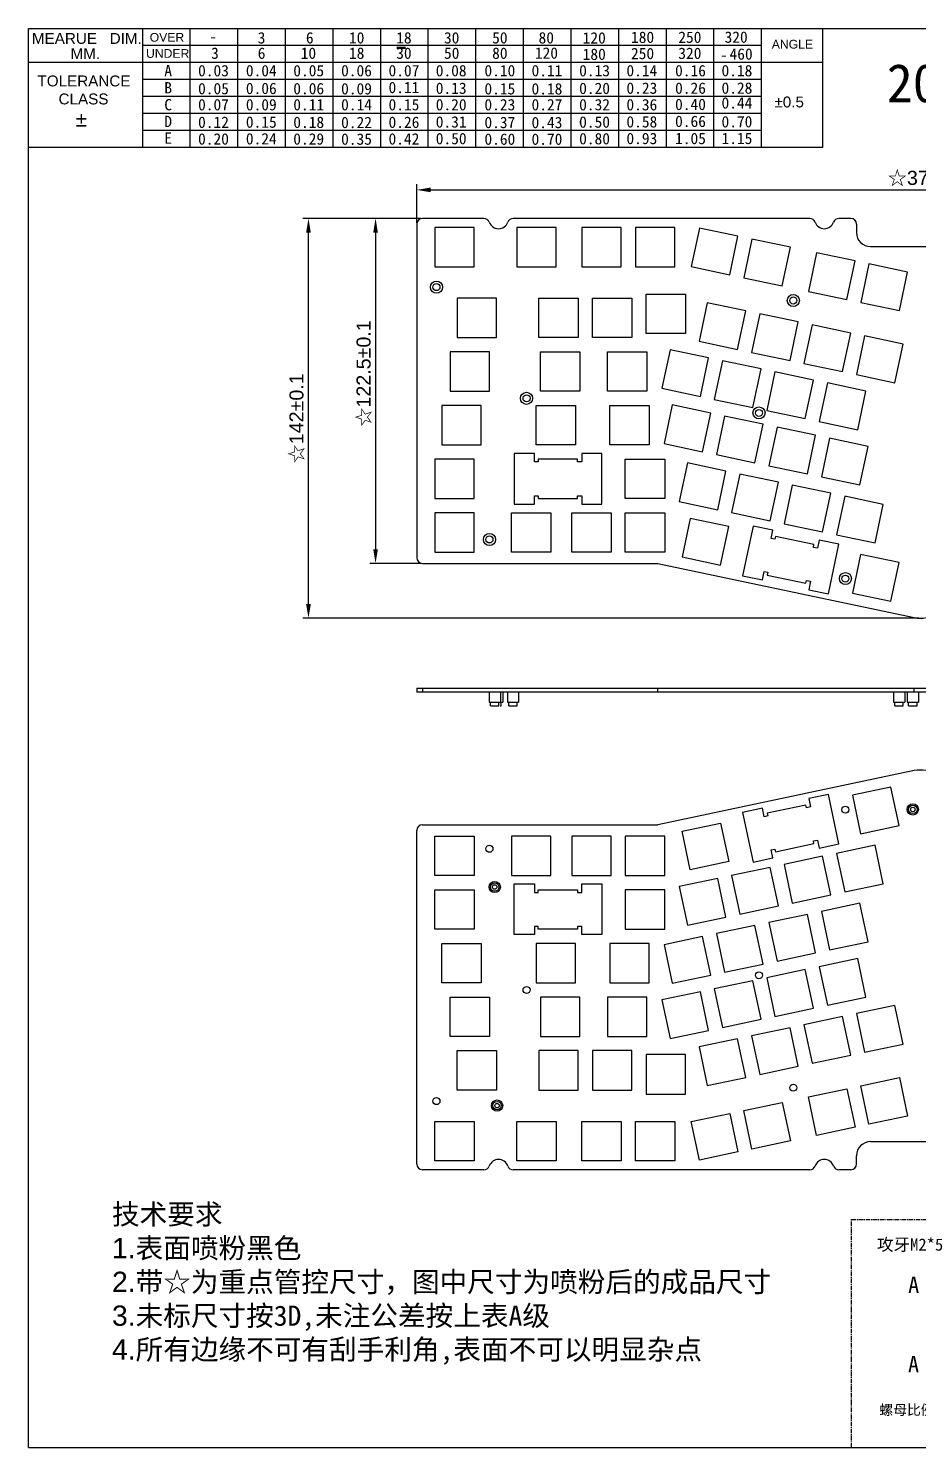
# Model space of a CAD drawing. Header units: millimetres. Extents: x 10619 to 11332, y 86 to 1699.
# Drawn here: x 10619 to 10935, y 86 to 590 of the extents above; entities that cross this region are included whole.
import ezdxf

# ---------------------------------------------------------------- set-up
doc = ezdxf.new("R2010")
doc.units = ezdxf.units.MM
doc.linetypes.add('CENTER', pattern=[50.8, 31.75, -6.35, 6.35, -6.35])
doc.styles.add('Ari', font='arial.ttf')
doc.styles.add('STYLE1', font='')
doc.styles.add('标注', font='arial.ttf')
doc.styles.get('STYLE1').set_extended_font_data('SimSun')
doc.dimstyles.new('ISO-25', dxfattribs={"dimtxt": 5, "dimasz": 5, "dimexe": 2, "dimexo": 0.5, "dimgap": 1, "dimtad": 1, "dimdec": 3, "dimdsep": 46, "dimtxsty": '标注', "dimcen": 2.5, "dimadec": 0, "dimazin": 0, "dimtfac": 1, "dimtdec": 3, "dimtmove": 0, "dimatfit": 3, "dimfxl": 1, "dimarcsym": 0})

# ---------------------------------------------------------------- blocks, each defined once
blk = doc.blocks.new('*D36')
at = {"color": 0, "lineweight": -2}
for p, q in [((10756.83, 521.46), (10756.83, 535.11)), ((11129.43, 521.52), (11129.43, 535.11)), ((10761.83, 533.11), (11124.43, 533.11))]:
    blk.add_line(p, q, dxfattribs=at)
at = {"color": 0}
for points in [[(10761.83, 533.95), (10761.83, 532.28), (10756.83, 533.11)], [(11124.43, 533.95), (11124.43, 532.28), (11129.43, 533.11)]]:
    blk.add_solid(points, dxfattribs=at)
at = {"layer": 'Defpoints', "color": 0}
for p in [(11129.43, 533.11), (10756.83, 520.96), (11129.43, 521.02)]:
    blk.add_point(p, dxfattribs=at)
at = {"color": 0, "insert": (10943.13, 537.16), "char_height": 5, "attachment_point": 5, "style": '标注'}
blk.add_mtext('{\\fSimSun|b0|i0|c134|p2;☆}372.6{\\fArial|b0|i0|c134|p34;%%P}0.1', dxfattribs=at)
blk = doc.blocks.new('*D37')
at = {"color": 0, "lineweight": -2}
for p, q in [((10758.33, 522.96), (10740.19, 522.96)), ((10742.19, 517.96), (10742.19, 405.46)), ((10758.33, 400.46), (10740.19, 400.46))]:
    blk.add_line(p, q, dxfattribs=at)
at = {"color": 0}
for points in [[(10741.36, 517.96), (10743.02, 517.96), (10742.19, 522.96)], [(10741.36, 405.46), (10743.02, 405.46), (10742.19, 400.46)]]:
    blk.add_solid(points, dxfattribs=at)
at = {"layer": 'Defpoints', "color": 0}
for p in [(10758.83, 522.96), (10742.19, 400.46), (10758.83, 400.46)]:
    blk.add_point(p, dxfattribs=at)
at = {"color": 0, "insert": (10738.15, 467.89), "char_height": 5, "attachment_point": 5, "rotation": 90, "style": '标注'}
blk.add_mtext('{\\fSimSun|b0|i0|c134|p2;☆}122.5{\\fArial|b0|i0|c134|p34;%%P}0.1', dxfattribs=at)
blk = doc.blocks.new('*D43')
at = {"color": 0, "lineweight": -2}
for p, q in [((10758.33, 522.96), (10716.35, 522.96)), ((10718.35, 385.99), (10718.35, 517.96)), ((10935.24, 380.99), (10716.35, 380.99))]:
    blk.add_line(p, q, dxfattribs=at)
at = {"color": 0}
for points in [[(10717.52, 517.96), (10719.18, 517.96), (10718.35, 522.96)], [(10717.52, 385.99), (10719.18, 385.99), (10718.35, 380.99)]]:
    blk.add_solid(points, dxfattribs=at)
at = {"layer": 'Defpoints', "color": 0}
for p in [(10718.35, 522.96), (10758.83, 522.96), (10935.74, 380.99)]:
    blk.add_point(p, dxfattribs=at)
at = {"color": 0, "insert": (10714.3, 451.97), "char_height": 5, "attachment_point": 5, "rotation": 90, "style": '标注'}
blk.add_mtext('\\A1;☆142±0.1', dxfattribs=at)
blk = doc.blocks.new('BR')
at = {"color": 6, "linetype": 'Continuous'}
for p, q in [((11677.08, 1035.58), (11691.08, 1035.58)), ((11677.08, 1021.58), (11677.08, 1035.58)), ((11691.08, 1035.58), (11691.08, 1021.58)), ((11696.13, 1035.58), (11710.13, 1035.58)), ((11696.13, 1021.58), (11696.13, 1035.58)), ((11710.13, 1035.58), (11710.13, 1021.58)), ((11691.08, 1021.58), (11677.08, 1021.58)), ((11710.13, 1021.58), (11696.13, 1021.58)), ((11411.2, 980.44), (11411.2, 962.44)), ((11418.4, 980.44), (11411.2, 980.44)), ((11418.4, 977.5), (11418.4, 980.44)), ((11419.72, 978.5), (11419.72, 977.5)), ((11433.72, 978.5), (11419.72, 978.5)), ((11433.72, 977.5), (11433.72, 978.5)), ((11435.2, 980.44), (11435.2, 977.5)), ((11442.4, 980.44), (11435.2, 980.44)), ((11442.4, 962.44), (11442.4, 980.44)), ((11670.9, 978.43), (11684.9, 978.43)), ((11670.9, 964.43), (11670.9, 978.43)), ((11684.9, 978.43), (11684.9, 964.43)), ((11689.97, 978.43), (11703.97, 978.43)), ((11689.97, 964.43), (11689.97, 978.43)), ((11703.97, 978.43), (11703.97, 964.43)), ((11723.04, 978.43), (11709.04, 978.43)), ((11709.04, 978.43), (11709.04, 964.43)), ((11723.04, 964.43), (11723.04, 978.43)), ((11419.72, 977.5), (11418.4, 977.5)), ((11435.2, 977.5), (11433.72, 977.5)), ((11418.4, 962.44), (11418.4, 965.5)), ((11418.4, 965.5), (11419.72, 965.5)), ((11419.72, 965.5), (11419.72, 964.5)), ((11419.72, 964.5), (11433.72, 964.5)), ((11433.72, 964.5), (11433.72, 965.5)), ((11433.72, 965.5), (11435.2, 965.5)), ((11435.2, 965.5), (11435.2, 962.44)), ((11684.9, 964.43), (11670.9, 964.43)), ((11703.97, 964.43), (11689.97, 964.43)), ((11709.04, 964.43), (11723.04, 964.43)), ((11411.2, 962.44), (11418.4, 962.44)), ((11431.65, 945.45), (11431.65, 959.45)), ((11431.65, 959.45), (11445.65, 959.45)), ((11435.2, 962.44), (11442.4, 962.44)), ((11445.65, 959.45), (11445.65, 945.45)), ((11450.7, 945.45), (11450.7, 959.45)), ((11450.7, 959.45), (11464.7, 959.45)), ((11464.7, 959.45), (11464.7, 945.45)), ((11647.38, 959.7), (11633.68, 956.79)), ((11650.29, 946.01), (11647.38, 959.7)), ((11689.97, 959.38), (11703.97, 959.38)), ((11689.97, 945.38), (11689.97, 959.38)), ((11703.97, 959.38), (11703.97, 945.38)), ((11723.04, 959.38), (11709.04, 959.38)), ((11709.04, 959.38), (11709.04, 945.38)), ((11723.04, 945.38), (11723.04, 959.38)), ((11742.11, 959.38), (11728.11, 959.38)), ((11728.11, 959.38), (11728.11, 945.38)), ((11742.11, 945.38), (11742.11, 959.38)), ((11473.78, 957.42), (11470.89, 943.72)), ((11487.48, 954.52), (11473.78, 957.42)), ((11484.58, 940.83), (11487.48, 954.52)), ((11626.43, 955.25), (11612.74, 952.33)), ((11629.35, 941.55), (11626.43, 955.25)), ((11633.68, 956.79), (11636.6, 943.1)), ((11612.74, 952.33), (11615.65, 938.64)), ((11445.65, 945.45), (11431.65, 945.45)), ((11464.7, 945.45), (11450.7, 945.45)), ((11470.89, 943.72), (11484.58, 940.83)), ((11636.6, 943.1), (11650.29, 946.01)), ((11703.97, 945.38), (11689.97, 945.38)), ((11709.04, 945.38), (11723.04, 945.38)), ((11728.11, 945.38), (11742.11, 945.38)), ((11615.65, 938.64), (11629.35, 941.55))]:
    blk.add_line(p, q, dxfattribs=at)

msp = doc.modelspace()

# ---------------------------------------------------------------- linework, layer by layer
at = {"color": 7, "linetype": 'Continuous'}
for p, q in [((10618.802, 86.4312), (10618.802, 590.4655)), ((10618.802, 590.4655), (11331.5777, 590.4655)), ((10756.8264, 520.9621), (10756.8264, 402.4621)), ((10780.7101, 522.9621), (10758.8264, 522.9621)), ((10763.2141, 519.8071), (10763.2141, 505.8071)), ((10777.2141, 519.8071), (10763.2141, 519.8071)), ((10777.2141, 505.8071), (10777.2141, 519.8071)), ((10896.5066, 522.9621), (10791.0734, 522.9621)), ((10792.3441, 519.8071), (10792.3441, 505.8071)), ((10806.3441, 519.8071), (10792.3441, 519.8071)), ((10806.3441, 505.8071), (10806.3441, 519.8071)), ((10815.4911, 519.8071), (10815.4911, 505.8071)), ((10829.4911, 519.8071), (10815.4911, 519.8071)), ((10829.4911, 505.8071), (10829.4911, 519.8071)), ((10834.5411, 519.8071), (10834.5411, 505.8071)), ((10848.5411, 519.8071), (10834.5411, 519.8071)), ((10848.5411, 505.8071), (10848.5411, 519.8071)), ((10857.2929, 519.5429), (10854.3989, 505.8452)), ((10870.9905, 516.6488), (10857.2929, 519.5429)), ((10911.1264, 522.9621), (10906.8564, 522.9621)), ((10913.1264, 520.9621), (10913.1264, 517.9621)), ((10868.0965, 502.9512), (10870.9905, 516.6488)), ((10875.9314, 515.6049), (10873.0374, 501.9073)), ((10889.629, 512.7109), (10875.9314, 515.6049)), ((10886.735, 499.0133), (10889.629, 512.7109)), ((10898.8994, 510.7522), (10896.0054, 497.0546)), ((10912.597, 507.8582), (10898.8994, 510.7522)), ((10918.1264, 512.9621), (10953.1264, 512.9621)), ((10763.2141, 505.8071), (10777.2141, 505.8071)), ((10792.3441, 505.8071), (10806.3441, 505.8071)), ((10815.4911, 505.8071), (10829.4911, 505.8071)), ((10834.5411, 505.8071), (10848.5411, 505.8071)), ((10854.3989, 505.8452), (10868.0965, 502.9512)), ((10909.703, 494.1606), (10912.597, 507.8582)), ((10917.5379, 506.8143), (10914.6439, 493.1167)), ((10931.2355, 503.9203), (10917.5379, 506.8143)), ((10873.0374, 501.9073), (10886.735, 499.0133)), ((10928.3415, 490.2226), (10931.2355, 503.9203)), ((10771.2261, 494.6621), (10771.2261, 480.6621)), ((10785.2261, 494.6621), (10771.2261, 494.6621)), ((10785.2261, 480.6621), (10785.2261, 494.6621)), ((10800.2416, 480.6621), (10800.2416, 494.6621)), ((10800.2416, 494.6621), (10814.2416, 494.6621)), ((10814.2416, 494.6621), (10814.2416, 480.6621)), ((10819.2916, 480.6621), (10819.2916, 494.6621)), ((10819.2916, 494.6621), (10833.2916, 494.6621)), ((10833.2916, 494.6621), (10833.2916, 480.6621)), ((10838.3416, 482.0721), (10838.3416, 496.0721)), ((10838.3416, 496.0721), (10852.3416, 496.0721)), ((10852.3416, 496.0721), (10852.3416, 482.0721)), ((10896.0054, 497.0546), (10909.703, 494.1606)), ((10860.0721, 493.0318), (10857.1781, 479.3342)), ((10873.7697, 490.1378), (10860.0721, 493.0318)), ((10870.8757, 476.4402), (10873.7697, 490.1378)), ((10878.7107, 489.0939), (10875.8166, 475.3963)), ((10892.4083, 486.1999), (10878.7107, 489.0939)), ((10914.6439, 493.1167), (10928.3415, 490.2226)), ((10889.5143, 472.5022), (10892.4083, 486.1999)), ((10897.3492, 485.1559), (10894.4552, 471.4583)), ((10911.0468, 482.2619), (10897.3492, 485.1559)), ((10771.2261, 480.6621), (10785.2261, 480.6621)), ((10814.2416, 480.6621), (10800.2416, 480.6621)), ((10833.2916, 480.6621), (10819.2916, 480.6621)), ((10852.3416, 482.0721), (10838.3416, 482.0721)), ((10857.1781, 479.3342), (10870.8757, 476.4402)), ((10908.1528, 468.5643), (10911.0468, 482.2619)), ((10915.9877, 481.218), (10913.0937, 467.5204)), ((10929.6854, 478.324), (10915.9877, 481.218)), ((10768.7211, 475.6121), (10768.7211, 461.6121)), ((10782.7211, 475.6121), (10768.7211, 475.6121)), ((10782.7211, 461.6121), (10782.7211, 475.6121)), ((10800.8416, 461.6121), (10800.8416, 475.6121)), ((10800.8416, 475.6121), (10814.8416, 475.6121)), ((10814.8416, 475.6121), (10814.8416, 461.6121)), ((10824.6416, 461.6121), (10824.6416, 475.6121)), ((10824.6416, 475.6121), (10838.6416, 475.6121)), ((10838.6416, 475.6121), (10838.6416, 461.6121)), ((10846.8394, 476.3571), (10843.9453, 462.6595)), ((10860.537, 473.4631), (10846.8394, 476.3571)), ((10875.8166, 475.3963), (10889.5143, 472.5022)), ((10926.7913, 464.6263), (10929.6854, 478.324)), ((10857.643, 459.7654), (10860.537, 473.4631)), ((10865.4779, 472.4192), (10862.5839, 458.7215)), ((10879.1755, 469.5251), (10865.4779, 472.4192)), ((10876.2815, 455.8275), (10879.1755, 469.5251)), ((10894.4552, 471.4583), (10908.1528, 468.5643)), ((10884.1165, 468.4812), (10881.2224, 454.7836)), ((10897.8141, 465.5872), (10884.1165, 468.4812)), ((10894.92, 451.8896), (10897.8141, 465.5872)), ((10902.755, 464.5433), (10899.861, 450.8456)), ((10916.4526, 461.6492), (10902.755, 464.5433)), ((10913.0937, 467.5204), (10926.7913, 464.6263)), ((10768.7211, 461.6121), (10782.7211, 461.6121)), ((10814.8416, 461.6121), (10800.8416, 461.6121)), ((10838.6416, 461.6121), (10824.6416, 461.6121)), ((10843.9453, 462.6595), (10857.643, 459.7654)), ((10862.5839, 458.7215), (10876.2815, 455.8275)), ((10913.5586, 447.9516), (10916.4526, 461.6492)), ((10765.7211, 456.5621), (10765.7211, 442.5621)), ((10779.7211, 456.5621), (10765.7211, 456.5621)), ((10779.7211, 442.5621), (10779.7211, 456.5621)), ((10799.2416, 442.5621), (10799.2416, 456.5621)), ((10799.2416, 456.5621), (10813.2416, 456.5621)), ((10813.2416, 456.5621), (10813.2416, 442.5621)), ((10825.4116, 442.5621), (10825.4116, 456.5621)), ((10825.4116, 456.5621), (10839.4116, 456.5621)), ((10839.4116, 456.5621), (10839.4116, 442.5621)), ((10847.5978, 456.7263), (10844.7037, 443.0287)), ((10861.2954, 453.8323), (10847.5978, 456.7263)), ((10858.4013, 440.1347), (10861.2954, 453.8323)), ((10881.2224, 454.7836), (10894.92, 451.8896)), ((10866.2363, 452.7884), (10863.3423, 439.0908)), ((10879.9339, 449.8943), (10866.2363, 452.7884)), ((10877.0399, 436.1967), (10879.9339, 449.8943)), ((10884.8748, 448.8504), (10881.9808, 435.1528)), ((10898.5724, 445.9564), (10884.8748, 448.8504)), ((10899.861, 450.8456), (10913.5586, 447.9516)), ((10895.6784, 432.2588), (10898.5724, 445.9564)), ((10903.5134, 444.9125), (10900.6193, 431.2149)), ((10917.211, 442.0184), (10903.5134, 444.9125)), ((10765.7211, 442.5621), (10779.7211, 442.5621)), ((10813.2416, 442.5621), (10799.2416, 442.5621)), ((10839.4116, 442.5621), (10825.4116, 442.5621)), ((10844.7037, 443.0287), (10858.4013, 440.1347)), ((10863.3423, 439.0908), (10877.0399, 436.1967)), ((10914.3169, 428.3208), (10917.211, 442.0184)), ((10763.2161, 437.5121), (10763.2161, 423.5121)), ((10777.2161, 437.5121), (10763.2161, 437.5121)), ((10777.2161, 423.5121), (10777.2161, 437.5121)), ((10830.9416, 423.5121), (10830.9416, 437.5121)), ((10830.9416, 437.5121), (10844.9416, 437.5121)), ((10844.9416, 437.5121), (10844.9416, 423.5121)), ((10853.0035, 436.1137), (10850.1095, 422.416)), ((10866.7011, 433.2196), (10853.0035, 436.1137)), ((10881.9808, 435.1528), (10895.6784, 432.2588)), ((10863.8071, 419.522), (10866.7011, 433.2196)), ((10871.6421, 432.1757), (10868.748, 418.4781)), ((10885.3397, 429.2817), (10871.6421, 432.1757)), ((10882.4456, 415.5841), (10885.3397, 429.2817)), ((10900.6193, 431.2149), (10914.3169, 428.3208)), ((10763.2161, 423.5121), (10777.2161, 423.5121)), ((10844.9416, 423.5121), (10830.9416, 423.5121)), ((10890.2806, 428.2378), (10887.3866, 414.5401)), ((10903.9782, 425.3437), (10890.2806, 428.2378)), ((10901.0842, 411.6461), (10903.9782, 425.3437)), ((10908.9191, 424.2998), (10906.0251, 410.6022)), ((10922.6167, 421.4058), (10908.9191, 424.2998)), ((10763.2161, 418.4621), (10763.2161, 404.4621)), ((10777.2161, 418.4621), (10763.2161, 418.4621)), ((10777.2161, 404.4621), (10777.2161, 418.4621)), ((10790.4616, 404.4621), (10790.4616, 418.4621)), ((10790.4616, 418.4621), (10804.4616, 418.4621)), ((10804.4616, 418.4621), (10804.4616, 404.4621)), ((10850.1095, 422.416), (10863.8071, 419.522)), ((10868.748, 418.4781), (10882.4456, 415.5841)), ((10919.7227, 407.7082), (10922.6167, 421.4058)), ((10876.3574, 413.6932), (10872.6365, 396.0819)), ((10883.4019, 412.2048), (10876.3574, 413.6932)), ((10887.3866, 414.5401), (10901.0842, 411.6461)), ((10882.7939, 409.3269), (10883.4019, 412.2048)), ((10884.0875, 409.0536), (10882.7939, 409.3269)), ((10884.2942, 410.032), (10884.0875, 409.0536)), ((10897.9918, 407.138), (10884.2942, 410.032)), ((10899.8391, 408.732), (10899.231, 405.8541)), ((10906.8835, 407.2436), (10899.8391, 408.732)), ((10906.0251, 410.6022), (10919.7227, 407.7082)), ((10763.2161, 404.4621), (10777.2161, 404.4621)), ((10804.4616, 404.4621), (10790.4616, 404.4621)), ((10897.7851, 406.1596), (10897.9918, 407.138)), ((10899.231, 405.8541), (10897.7851, 406.1596)), ((10903.1627, 389.6324), (10906.8835, 407.2436)), ((10914.5611, 403.6372), (10911.6671, 389.9396)), ((10928.2587, 400.7432), (10914.5611, 403.6372)), ((10758.8264, 400.4621), (10842.5131, 400.4621)), ((10842.5131, 400.4621), (10933.6673, 381.2031)), ((10925.3647, 387.0456), (10928.2587, 400.7432)), ((10872.6365, 396.0819), (10879.681, 394.5936)), ((10879.681, 394.5936), (10880.3133, 397.5861)), ((10880.3133, 397.5861), (10881.6069, 397.3128)), ((10881.6069, 397.3128), (10881.4002, 396.3344)), ((10881.4002, 396.3344), (10895.0978, 393.4404)), ((10895.0978, 393.4404), (10895.3045, 394.4188)), ((10895.3045, 394.4188), (10896.7504, 394.1133)), ((10896.7504, 394.1133), (10896.1182, 391.1207)), ((10896.1182, 391.1207), (10903.1627, 389.6324)), ((10911.6671, 389.9396), (10925.3647, 387.0456)), ((10756.8264, 356.1775), (11129.4264, 356.1777)), ((10756.8264, 356.1775), (10756.8264, 354.6775)), ((11129.4264, 354.6777), (10756.8264, 354.6775)), ((10758.8264, 356.1776), (10758.8264, 354.6776)), ((10782.5479, 354.677), (10782.5479, 351.177)), ((10786.5479, 354.677), (10786.5479, 351.177)), ((10787.3873, 354.675), (10787.3873, 351.175)), ((10789.049, 354.6758), (10789.049, 351.1758)), ((10793.049, 354.6758), (10793.049, 351.1758)), ((10842.5131, 354.6776), (10842.5131, 356.1776)), ((10926.2385, 354.6763), (10926.2385, 351.1763)), ((10930.2385, 354.6763), (10930.2385, 351.1763)), ((10931.1278, 354.6777), (10931.1278, 351.1777)), ((10933.6673, 354.6781), (10933.6673, 356.1781)), ((10935.1278, 354.6777), (10935.1278, 351.1777)), ((10782.5479, 351.177), (10786.5479, 351.177)), ((10783.0479, 349.877), (10783.0479, 351.177)), ((10783.0479, 349.877), (10786.0479, 349.877)), ((10786.0479, 349.877), (10786.0479, 351.177)), ((10786.4412, 349.875), (10786.8873, 349.875)), ((10786.7927, 351.175), (10787.3873, 351.175)), ((10786.8873, 349.875), (10786.8873, 351.175)), ((10789.049, 351.1758), (10793.049, 351.1758)), ((10789.549, 349.8758), (10789.549, 351.1758)), ((10789.549, 349.8758), (10792.549, 349.8758)), ((10792.549, 349.8758), (10792.549, 351.1758)), ((10926.2385, 351.1763), (10930.2385, 351.1763)), ((10926.7385, 349.8763), (10926.7385, 351.1763)), ((10926.7385, 349.8763), (10929.7385, 349.8763)), ((10929.7385, 349.8763), (10929.7385, 351.1763)), ((10931.1278, 351.1777), (10935.1278, 351.1777)), ((10931.6278, 349.8777), (10931.6278, 351.1777)), ((10931.6278, 349.8777), (10934.6278, 349.8777)), ((10934.6278, 349.8777), (10934.6278, 351.1777)), ((10933.6673, 326.867), (10842.5131, 307.6079)), ((10903.1627, 318.4377), (10896.1182, 316.9493)), ((10906.8835, 300.8265), (10903.1627, 318.4377)), ((10925.3647, 321.0245), (10911.6671, 318.1305)), ((10911.6671, 318.1305), (10914.5611, 304.4328)), ((10928.2587, 307.3269), (10925.3647, 321.0245)), ((10879.681, 313.4765), (10872.6365, 311.9881)), ((10880.3133, 310.484), (10879.681, 313.4765)), ((10895.0978, 314.6297), (10881.4002, 311.7357)), ((10895.3045, 313.6513), (10895.0978, 314.6297)), ((10896.7504, 313.9568), (10895.3045, 313.6513)), ((10896.1182, 316.9493), (10896.7504, 313.9568)), ((10758.8264, 307.6079), (10842.5131, 307.6079)), ((10872.6365, 311.9881), (10876.3574, 294.3769)), ((10881.6069, 310.7573), (10880.3133, 310.484)), ((10881.4002, 311.7357), (10881.6069, 310.7573)), ((10756.8264, 187.1079), (10756.8264, 305.6079)), ((10763.2161, 289.6079), (10763.2161, 303.6079)), ((10763.2161, 303.6079), (10777.2161, 303.6079)), ((10777.2161, 303.6079), (10777.2161, 289.6079)), ((10790.4616, 303.6079), (10790.4616, 289.6079)), ((10804.4616, 303.6079), (10790.4616, 303.6079)), ((10804.4616, 289.6079), (10804.4616, 303.6079)), ((10914.5611, 304.4328), (10928.2587, 307.3269)), ((10882.7939, 298.7431), (10884.0875, 299.0164)), ((10883.4019, 295.8653), (10882.7939, 298.7431)), ((10884.0875, 299.0164), (10884.2942, 298.038)), ((10884.2942, 298.038), (10897.9918, 300.9321)), ((10897.7851, 301.9105), (10899.231, 302.216)), ((10897.9918, 300.9321), (10897.7851, 301.9105)), ((10899.231, 302.216), (10899.8391, 299.3381)), ((10899.8391, 299.3381), (10906.8835, 300.8265)), ((10919.7227, 300.3619), (10906.0251, 297.4679)), ((10906.0251, 297.4679), (10908.9191, 283.7703)), ((10922.6167, 286.6643), (10919.7227, 300.3619)), ((10882.4456, 292.486), (10868.748, 289.592)), ((10876.3574, 294.3769), (10883.4019, 295.8653)), ((10885.3397, 278.7884), (10882.4456, 292.486)), ((10901.0842, 296.4239), (10887.3866, 293.5299)), ((10887.3866, 293.5299), (10890.2806, 279.8323)), ((10903.9782, 282.7263), (10901.0842, 296.4239)), ((10777.2161, 289.6079), (10763.2161, 289.6079)), ((10790.4616, 289.6079), (10804.4616, 289.6079)), ((10863.8071, 288.5481), (10850.1095, 285.654)), ((10866.7011, 274.8504), (10863.8071, 288.5481)), ((10868.748, 289.592), (10871.6421, 275.8944)), ((10763.2161, 270.5579), (10763.2161, 284.5579)), ((10763.2161, 284.5579), (10777.2161, 284.5579)), ((10777.2161, 284.5579), (10777.2161, 270.5579)), ((10830.9416, 284.5579), (10830.9416, 270.5579)), ((10844.9416, 284.5579), (10830.9416, 284.5579)), ((10844.9416, 270.5579), (10844.9416, 284.5579)), ((10850.1095, 285.654), (10853.0035, 271.9564)), ((10890.2806, 279.8323), (10903.9782, 282.7263)), ((10908.9191, 283.7703), (10922.6167, 286.6643)), ((10871.6421, 275.8944), (10885.3397, 278.7884)), ((10914.3169, 279.7492), (10900.6193, 276.8552)), ((10917.211, 266.0516), (10914.3169, 279.7492)), ((10853.0035, 271.9564), (10866.7011, 274.8504)), ((10895.6784, 275.8113), (10881.9808, 272.9172)), ((10881.9808, 272.9172), (10884.8748, 259.2196)), ((10898.5724, 262.1137), (10895.6784, 275.8113)), ((10900.6193, 276.8552), (10903.5134, 263.1576)), ((10777.2161, 270.5579), (10763.2161, 270.5579)), ((10830.9416, 270.5579), (10844.9416, 270.5579)), ((10858.4013, 267.9354), (10844.7037, 265.0413)), ((10861.2954, 254.2378), (10858.4013, 267.9354)), ((10877.0399, 271.8733), (10863.3423, 268.9793)), ((10863.3423, 268.9793), (10866.2363, 255.2817)), ((10879.9339, 258.1757), (10877.0399, 271.8733)), ((10765.7211, 251.5079), (10765.7211, 265.5079)), ((10765.7211, 265.5079), (10779.7211, 265.5079)), ((10779.7211, 265.5079), (10779.7211, 251.5079)), ((10799.2416, 265.5079), (10799.2416, 251.5079)), ((10813.2416, 265.5079), (10799.2416, 265.5079)), ((10813.2416, 251.5079), (10813.2416, 265.5079)), ((10825.4116, 265.5079), (10825.4116, 251.5079)), ((10839.4116, 265.5079), (10825.4116, 265.5079)), ((10839.4116, 251.5079), (10839.4116, 265.5079)), ((10844.7037, 265.0413), (10847.5978, 251.3437)), ((10884.8748, 259.2196), (10898.5724, 262.1137)), ((10903.5134, 263.1576), (10917.211, 266.0516)), ((10866.2363, 255.2817), (10879.9339, 258.1757)), ((10913.5586, 260.1184), (10899.861, 257.2244)), ((10899.861, 257.2244), (10902.755, 243.5268)), ((10916.4526, 246.4208), (10913.5586, 260.1184)), ((10847.5978, 251.3437), (10861.2954, 254.2378)), ((10876.2815, 252.2425), (10862.5839, 249.3485)), ((10879.1755, 238.5449), (10876.2815, 252.2425)), ((10894.92, 256.1805), (10881.2224, 253.2865)), ((10881.2224, 253.2865), (10884.1165, 239.5889)), ((10897.8141, 242.4829), (10894.92, 256.1805)), ((10779.7211, 251.5079), (10765.7211, 251.5079)), ((10799.2416, 251.5079), (10813.2416, 251.5079)), ((10825.4116, 251.5079), (10839.4116, 251.5079)), ((10857.643, 248.3046), (10843.9453, 245.4106)), ((10860.537, 234.607), (10857.643, 248.3046)), ((10862.5839, 249.3485), (10865.4779, 235.6509)), ((10768.7211, 232.4579), (10768.7211, 246.4579)), ((10768.7211, 246.4579), (10782.7211, 246.4579)), ((10782.7211, 246.4579), (10782.7211, 232.4579)), ((10800.8416, 246.4579), (10800.8416, 232.4579)), ((10814.8416, 246.4579), (10800.8416, 246.4579)), ((10814.8416, 232.4579), (10814.8416, 246.4579)), ((10824.6416, 246.4579), (10824.6416, 232.4579)), ((10838.6416, 246.4579), (10824.6416, 246.4579)), ((10838.6416, 232.4579), (10838.6416, 246.4579)), ((10843.9453, 245.4106), (10846.8394, 231.713)), ((10884.1165, 239.5889), (10897.8141, 242.4829)), ((10902.755, 243.5268), (10916.4526, 246.4208)), ((10926.7913, 243.4437), (10913.0937, 240.5497)), ((10929.6854, 229.7461), (10926.7913, 243.4437)), ((10865.4779, 235.6509), (10879.1755, 238.5449)), ((10908.1528, 239.5058), (10894.4552, 236.6117)), ((10911.0468, 225.8082), (10908.1528, 239.5058)), ((10913.0937, 240.5497), (10915.9877, 226.8521)), ((10782.7211, 232.4579), (10768.7211, 232.4579)), ((10800.8416, 232.4579), (10814.8416, 232.4579)), ((10824.6416, 232.4579), (10838.6416, 232.4579)), ((10846.8394, 231.713), (10860.537, 234.607)), ((10889.5143, 235.5678), (10875.8166, 232.6738)), ((10875.8166, 232.6738), (10878.7107, 218.9762)), ((10892.4083, 221.8702), (10889.5143, 235.5678)), ((10894.4552, 236.6117), (10897.3492, 222.9141)), ((10771.2261, 213.4079), (10771.2261, 227.4079)), ((10771.2261, 227.4079), (10785.2261, 227.4079)), ((10785.2261, 227.4079), (10785.2261, 213.4079)), ((10800.2416, 227.4079), (10800.2416, 213.4079)), ((10814.2416, 227.4079), (10800.2416, 227.4079)), ((10814.2416, 213.4079), (10814.2416, 227.4079)), ((10819.2916, 227.4079), (10819.2916, 213.4079)), ((10833.2916, 227.4079), (10819.2916, 227.4079)), ((10833.2916, 213.4079), (10833.2916, 227.4079)), ((10870.8757, 231.6299), (10857.1781, 228.7358)), ((10857.1781, 228.7358), (10860.0721, 215.0382)), ((10873.7697, 217.9323), (10870.8757, 231.6299)), ((10915.9877, 226.8521), (10929.6854, 229.7461)), ((10838.3416, 225.9979), (10838.3416, 211.9979)), ((10852.3416, 225.9979), (10838.3416, 225.9979)), ((10852.3416, 211.9979), (10852.3416, 225.9979)), ((10878.7107, 218.9762), (10892.4083, 221.8702)), ((10897.3492, 222.9141), (10911.0468, 225.8082)), ((10860.0721, 215.0382), (10873.7697, 217.9323)), ((10914.6439, 214.9534), (10928.3415, 217.8474)), ((10928.3415, 217.8474), (10931.2355, 204.1498)), ((10785.2261, 213.4079), (10771.2261, 213.4079)), ((10800.2416, 213.4079), (10814.2416, 213.4079)), ((10819.2916, 213.4079), (10833.2916, 213.4079)), ((10838.3416, 211.9979), (10852.3416, 211.9979)), ((10896.0054, 211.0154), (10909.703, 213.9095)), ((10909.703, 213.9095), (10912.597, 200.2118)), ((10917.5379, 201.2558), (10914.6439, 214.9534)), ((10873.0374, 206.1628), (10886.735, 209.0568)), ((10886.735, 209.0568), (10889.629, 195.3592)), ((10898.8994, 197.3178), (10896.0054, 211.0154)), ((10763.2141, 188.2629), (10763.2141, 202.2629)), ((10763.2141, 202.2629), (10777.2141, 202.2629)), ((10777.2141, 202.2629), (10777.2141, 188.2629)), ((10792.3441, 188.2629), (10792.3441, 202.2629)), ((10792.3441, 202.2629), (10806.3441, 202.2629)), ((10806.3441, 202.2629), (10806.3441, 188.2629)), ((10815.4911, 188.2629), (10815.4911, 202.2629)), ((10815.4911, 202.2629), (10829.4911, 202.2629)), ((10829.4911, 202.2629), (10829.4911, 188.2629)), ((10834.5411, 188.2629), (10834.5411, 202.2629)), ((10834.5411, 202.2629), (10848.5411, 202.2629)), ((10848.5411, 202.2629), (10848.5411, 188.2629)), ((10854.3989, 202.2248), (10868.0965, 205.1188)), ((10857.2929, 188.5272), (10854.3989, 202.2248)), ((10868.0965, 205.1188), (10870.9905, 191.4212)), ((10875.9314, 192.4651), (10873.0374, 206.1628)), ((10931.2355, 204.1498), (10917.5379, 201.2558)), ((10912.597, 200.2118), (10898.8994, 197.3178)), ((10889.629, 195.3592), (10875.9314, 192.4651)), ((10918.1264, 195.1079), (10953.1264, 195.1079)), ((10777.2141, 188.2629), (10763.2141, 188.2629)), ((10806.3441, 188.2629), (10792.3441, 188.2629)), ((10829.4911, 188.2629), (10815.4911, 188.2629)), ((10848.5411, 188.2629), (10834.5411, 188.2629)), ((10870.9905, 191.4212), (10857.2929, 188.5272)), ((10913.1264, 187.1079), (10913.1264, 190.1079)), ((10780.7101, 185.1079), (10758.8264, 185.1079)), ((10896.5066, 185.1079), (10791.0734, 185.1079)), ((10911.1264, 185.1079), (10906.8564, 185.1079)), ((10618.802, 86.4312), (11331.5777, 86.4312))]:
    msp.add_line(p, q, dxfattribs=at)
for p, q in [((10659.3062, 590.4655), (10659.3062, 548.168)), ((10676.2252, 590.4655), (10676.2252, 548.168)), ((10693.1442, 590.4655), (10693.1442, 548.168)), ((10710.0632, 590.4655), (10710.0632, 548.168)), ((10726.9822, 590.4655), (10726.9822, 548.168)), ((10743.9012, 590.4655), (10743.9012, 548.168)), ((10760.8202, 590.4655), (10760.8202, 548.168)), ((10777.7392, 590.4655), (10777.7392, 548.168)), ((10794.6582, 590.4655), (10794.6582, 548.168)), ((10811.5772, 590.4655), (10811.5772, 548.168)), ((10828.4962, 590.4655), (10828.4962, 548.168)), ((10845.4152, 590.4655), (10845.4152, 548.168)), ((10862.3342, 590.4655), (10862.3342, 548.168)), ((10879.2531, 590.4655), (10879.2531, 548.168)), ((10901.0061, 590.4655), (10901.0061, 548.168)), ((10879.2531, 584.423), (10659.3062, 584.423)), ((10901.0061, 578.3805), (10618.8019, 578.3805)), ((10879.2531, 572.338), (10659.3062, 572.338)), ((10879.2531, 566.2955), (10659.3062, 566.2955)), ((10879.2531, 560.253), (10659.3062, 560.253)), ((10815.0359, 556.849), (10815.0359, 557.547)), ((10879.2531, 554.2105), (10659.3062, 554.2105)), ((10901.0061, 548.168), (10618.8019, 548.168))]:
    msp.add_line(p, q)
at = {"linetype": 'CENTER', "ltscale": 0.05}
for p, q in [((10911.3267, 86.4312), (10911.3267, 167.4348)), ((10911.3267, 167.4348), (11056.6361, 167.4348))]:
    msp.add_line(p, q, dxfattribs=at)
at = {"color": 7, "linetype": 'Continuous'}
for centre, radius in [((10763.8264, 498.5871), 2.15), ((10763.8264, 498.5871), 1.25), ((10890.648, 493.8315), 2.15), ((10890.648, 493.8314), 1.25), ((10795.8416, 459.0871), 2.15), ((10795.8416, 459.0871), 1.25), ((10878.4467, 453.8937), 2.15), ((10878.4467, 453.8937), 1.25), ((10782.6616, 408.9621), 2.15), ((10782.6616, 408.9621), 1.25), ((10909.1729, 395.0659), 2.15), ((10909.1729, 395.0659), 1.25), ((10909.1729, 313.0041), 1.25), ((10782.6616, 299.1079), 1.25), ((10878.4467, 254.1764), 1.25), ((10795.8416, 248.9829), 1.25), ((10890.648, 214.2386), 1.25), ((10763.8264, 209.4829), 1.25)]:
    msp.add_circle(centre, radius, dxfattribs=at)
at = {"color": 1, "linetype": 'Continuous'}
for centre, radius in [((10933.1278, 313.0823), 2), ((10933.1278, 313.0823), 1.5), ((10933.1278, 313.0823), 0.8), ((10784.5479, 285.5218), 2), ((10784.5479, 285.5218), 1.5), ((10784.5479, 285.5218), 0.8), ((10785.3873, 207.8933), 2), ((10785.3873, 207.8934), 1.5), ((10785.3873, 207.8934), 0.8)]:
    msp.add_circle(centre, radius, dxfattribs=at)
at = {"color": 7, "linetype": 'Continuous'}
for centre, radius, start, end in [((10758.8264, 520.9621), 2, 90, 180), ((10780.7101, 520.9621), 2, 19.588612, 90), ((10785.8917, 522.8061), 3.5, 199.588612, 340.411388), ((10791.0734, 520.9621), 2, 90, 160.411388), ((10896.5066, 520.9621), 2, 19.798428, 90), ((10901.6815, 522.8251), 3.5, 199.798428, 340.201572), ((10906.8564, 520.9621), 2, 90, 160.201572), ((10911.1264, 520.9621), 2, 0, 90), ((10918.1264, 517.9621), 5, 180, 270), ((10758.8264, 402.4621), 2, 180, 270), ((10935.7344, 390.9871), 10, 258.07, 282.010591), ((10935.7344, 317.0829), 10, 77.989409, 101.93), ((10758.8264, 305.6079), 2, 90, 180), ((10918.1264, 190.1079), 5, 90, 180), ((10758.8264, 187.1079), 2, 180, 270), ((10785.8917, 185.264), 3.5, 19.588612, 160.411388), ((10901.6815, 185.245), 3.5, 19.798428, 160.201572), ((10911.1264, 187.1079), 2, 270, 0), ((10780.7101, 187.1079), 2, 270, 340.411388), ((10791.0734, 187.1079), 2, 199.588612, 270), ((10896.5066, 187.1079), 2, 270, 340.201572), ((10906.8564, 187.1079), 2, 199.798428, 270)]:
    msp.add_arc(centre, radius, start, end, dxfattribs=at)

# ---------------------------------------------------------------- block references
at = {"color": 7}
msp.add_blockref('BR', (-619.7574, -540.9889), dxfattribs=at)
at = {"color": 7, "xscale": -1, "rotation": 180}
msp.add_blockref('BR', (-619.7574, 1249.059), dxfattribs=at)

# ---------------------------------------------------------------- texts
at = {"style": 'STYLE1'}
for s, height, p in [('-', 4.0283, (10683.0816, 585.5356)), ('3', 4.0283, (10700.3108, 585.1065)), ('6', 4.0283, (10717.4436, 585.1065)), ('10', 4.02833, (10732.7461, 585.1065)), ('18', 4.02833, (10749.538, 585.1065)), ('30', 4.02833, (10766.505, 585.1065)), ('50', 4.02833, (10783.6292, 585.1065)), ('80', 4.02833, (10800.1256, 585.1188)), ('120', 4.02833, (10815.7929, 585.0814)), ('180', 4.02833, (10832.9762, 585.3096)), ('250', 4.02833, (10849.7784, 585.3096)), ('320', 4.02833, (10866.2258, 585.3557)), ('3', 4.0283, (10683.7481, 579.6484)), ('6', 4.0283, (10700.3108, 579.6484)), ('10', 4.02833, (10715.5906, 579.6484)), ('18', 4.02833, (10732.7461, 579.6484)), ('-', 8.0567, (10748.5322, 580.4875)), ('30', 4.02833, (10749.538, 579.6484)), ('50', 4.02833, (10766.505, 579.6484)), ('80', 4.02833, (10783.6292, 579.6484)), ('120', 4.02833, (10798.8114, 579.6975)), ('180', 4.02833, (10815.7929, 579.2745)), ('250', 4.02833, (10832.9762, 579.5288)), ('320', 4.02833, (10849.7784, 579.6099)), ('-', 4.0283, (10864.5843, 579.0306)), ('460', 4.02833, (10867.9991, 579.3513)), ('A', 4.0283, (10667.1142, 573.4393)), ('0.03', 4.02833, (10679.1156, 573.4393)), ('0.04', 4.02833, (10696.1059, 573.4393)), ('0.05', 4.02833, (10712.9536, 573.4393)), ('0.06', 4.02833, (10729.9498, 573.4393)), ('0.07', 4.02833, (10746.8052, 573.4393)), ('0.08', 4.02833, (10763.5874, 573.4393)), ('0.10', 4.02833, (10780.8869, 573.4393)), ('0.11', 4.02833, (10797.6245, 573.4393)), ('0.13', 4.02833, (10814.5483, 573.4393)), ('0.14', 4.02833, (10831.351, 573.4393)), ('0.16', 4.02833, (10848.6381, 573.4393)), ('0.18', 4.02833, (10865.139, 573.4393)), ('B', 4.0283, (10667.1142, 567.3522)), ('0.05', 4.02833, (10679.1156, 567.0673)), ('0.06', 4.02833, (10696.1059, 567.1385)), ('0.06', 4.02833, (10712.9536, 567.0673)), ('0.09', 4.02833, (10729.9498, 567.0211)), ('0.11', 4.02833, (10746.8052, 567.4656)), ('0.13', 4.02833, (10763.5874, 567.1979)), ('0.15', 4.02833, (10780.8869, 567.0057)), ('0.18', 4.02833, (10797.6245, 566.9901)), ('0.20', 4.02833, (10814.5483, 567.1567)), ('0.23', 4.02833, (10831.351, 567.2382)), ('0.26', 4.02833, (10848.6381, 567.237)), ('0.28', 4.02833, (10865.139, 567.2668)), ('C', 4.0283, (10667.1142, 561.3517)), ('0.07', 4.02833, (10679.1156, 561.3517)), ('0.09', 4.02833, (10696.1059, 561.3517)), ('0.11', 4.02833, (10712.9536, 561.3517)), ('0.14', 4.02833, (10729.9498, 561.3517)), ('0.15', 4.02833, (10746.8052, 561.3517)), ('0.20', 4.02833, (10763.5874, 561.3517)), ('0.23', 4.02833, (10780.8869, 561.3517)), ('0.27', 4.02833, (10797.6245, 561.3517)), ('0.32', 4.02833, (10814.5483, 561.3517)), ('0.36', 4.02833, (10831.351, 561.3517)), ('0.40', 4.02833, (10848.6381, 561.4688)), ('0.44', 4.02833, (10865.139, 561.9785)), ('D', 4.0283, (10667.1142, 555.3905)), ('0.12', 4.02833, (10679.1156, 555.1057)), ('0.15', 4.02833, (10696.1059, 555.1769)), ('0.18', 4.02833, (10712.9536, 555.1057)), ('0.22', 4.02833, (10729.9498, 555.0594)), ('0.26', 4.02833, (10746.8052, 555.1229)), ('0.31', 4.02833, (10763.5874, 555.2363)), ('0.37', 4.02833, (10780.8869, 555.0441)), ('0.43', 4.02833, (10797.6245, 555.0285)), ('0.50', 4.02833, (10814.5483, 555.1951)), ('0.58', 4.02833, (10831.351, 555.2766)), ('0.66', 4.02833, (10848.6381, 555.4423)), ('0.70', 4.02833, (10865.139, 555.3052)), ('E', 4.0283, (10667.1142, 549.4727)), ('0.20', 4.02833, (10679.1156, 549.1878)), ('0.24', 4.02833, (10696.1059, 549.2591)), ('0.29', 4.02833, (10712.9536, 549.1879)), ('0.35', 4.02833, (10729.9498, 549.1416)), ('0.42', 4.02833, (10746.8052, 549.2051)), ('0.50', 4.02833, (10763.5874, 549.3184)), ('0.60', 4.02833, (10780.8869, 549.1262)), ('0.70', 4.02833, (10797.6245, 549.1107)), ('0.80', 4.02833, (10814.5483, 549.2773)), ('0.93', 4.02833, (10831.351, 549.3587)), ('1.05', 4.02833, (10848.6381, 549.3575)), ('1.15', 4.02833, (10865.139, 549.3873))]:
    msp.add_text(s, height=height, dxfattribs=at).set_placement(p)
at = {"attachment_point": 1}
for s, insert, char_height, width, style in [('MEARUE   DIM.', (10620.0607, 588.8314), 3.871554, 39.615907, 'Ari'), ('OVER', (10661.9211, 588.8358), 3.09724, 12.668553, 'Ari'), ('ANGLE', (10883.0054, 586.4001), 3.09724, 15.690079, 'Ari'), ('MM.', (10633.797, 583.4375), 3.87155, 11.978333, 'Ari'), ('UNDER', (10660.6224, 583.1132), 3.09724, 15.690079, 'Ari'), ('20220812', (10923.8756, 577.8296), 13.57668, 161.451805, 'STYLE1'), ('TOLERANCE', (10622.0394, 573.7349), 3.87155, 33.966912, 'Ari'), ('CLASS', (10629.5361, 567.3357), 3.87155, 20.159675, 'Ari'), ('%%P0.5', (10883.9544, 566.2684), 3.87155, 13.433809, 'Ari'), ('%%P', (10635.6505, 560.7453), 5.16207, 6.177911, 'Ari'), ('技术要求{\\fArial|b0|i0|c0|p32;\\P1.}表面喷粉黑色{\\fArial|b0|i0|c0|p32;\\P2.}带☆为重点管控尺寸，图中尺寸为喷粉后的成品尺寸{\\fArial|b0|i0|c0|p32;\\P3.}未标尺寸按3D,未注公差按上表A级\\P{\\fArial|b0|i0|c0|p32;4.}所有边缘不可有刮手利角,表面不可以明显杂点', (10648.5242, 172.9097), 7.2, 251.457776, 'STYLE1')]:
    msp.add_mtext(s, dxfattribs=dict(at, insert=insert, char_height=char_height, width=width, style=style))
at = {"color": 1, "lineweight": 0, "attachment_point": 1, "style": 'Ari'}
for s, insert, char_height, width in [('{\\fSimSun|b0|i0|c134|p2;攻牙M2*5}', (10920.3717, 160.7019), 4.323195, 27.20576), ('{\\fSimSun|b0|i0|c134|p2;螺母比例1.0}', (10921.2503, 101.6417), 3.6, 40.713725)]:
    msp.add_mtext(s, dxfattribs=dict(at, insert=insert, char_height=char_height, width=width))
at = {"color": 1, "lineweight": 0, "char_height": 5.764259, "width": 6.917111, "attachment_point": 1, "line_spacing_factor": 0.9, "style": 'Ari'}
for insert in [(10931.4781, 147.1494), (10931.4244, 118.9398)]:
    msp.add_mtext('{\\fSimSun|b0|i0|c0|p2;A}', dxfattribs=dict(at, insert=insert))

# ---------------------------------------------------------------- dimensions: what is measured, and where the dimension line sits
at = {"color": 7}
dim = msp.add_linear_dim(base=(11129.4255, 533.112), p1=(10756.8264, 520.9621), p2=(11129.4255, 521.021), text='{\\fSimSun|b0|i0|c134|p2;☆}<>{\\fArial|b0|i0|c134|p34;%%P}0.1', dimstyle='ISO-25', override={"dimdec": 2}, dxfattribs=at)
dim.commit()
dim.dimension.update_dxf_attribs({"geometry": '*D36', "text_midpoint": (10943.1259, 537.1567)})
dim = msp.add_linear_dim(base=(10718.3493, 522.9621), p1=(10935.7415, 380.9871), p2=(10758.8264, 522.9621), angle=90, dimstyle='ISO-25', override={"dimgap": 1, "dimdec": 1, "dimpost": '☆<>', "dimtol": 1, "dimlim": 0, "dimtp": 0.1, "dimtm": 0.1, "dimtfac": 1, "dimtdec": 3, "dimtolj": 1}, dxfattribs=at)
dim.commit()
dim.dimension.update_dxf_attribs({"geometry": '*D43', "text_midpoint": (10714.3046, 451.9746)})
dim = msp.add_linear_dim(base=(10742.1916, 400.4621), p1=(10758.8264, 522.9621), p2=(10758.8264, 400.4621), angle=90, text='{\\fSimSun|b0|i0|c134|p2;☆}<>{\\fArial|b0|i0|c134|p34;%%P}0.1', dimstyle='ISO-25', dxfattribs=at)
dim.commit()
dim.dimension.update_dxf_attribs({"geometry": '*D37', "text_midpoint": (10742.1916, 467.8936), "dimtype": 160})

doc.saveas('drawing.dxf')
